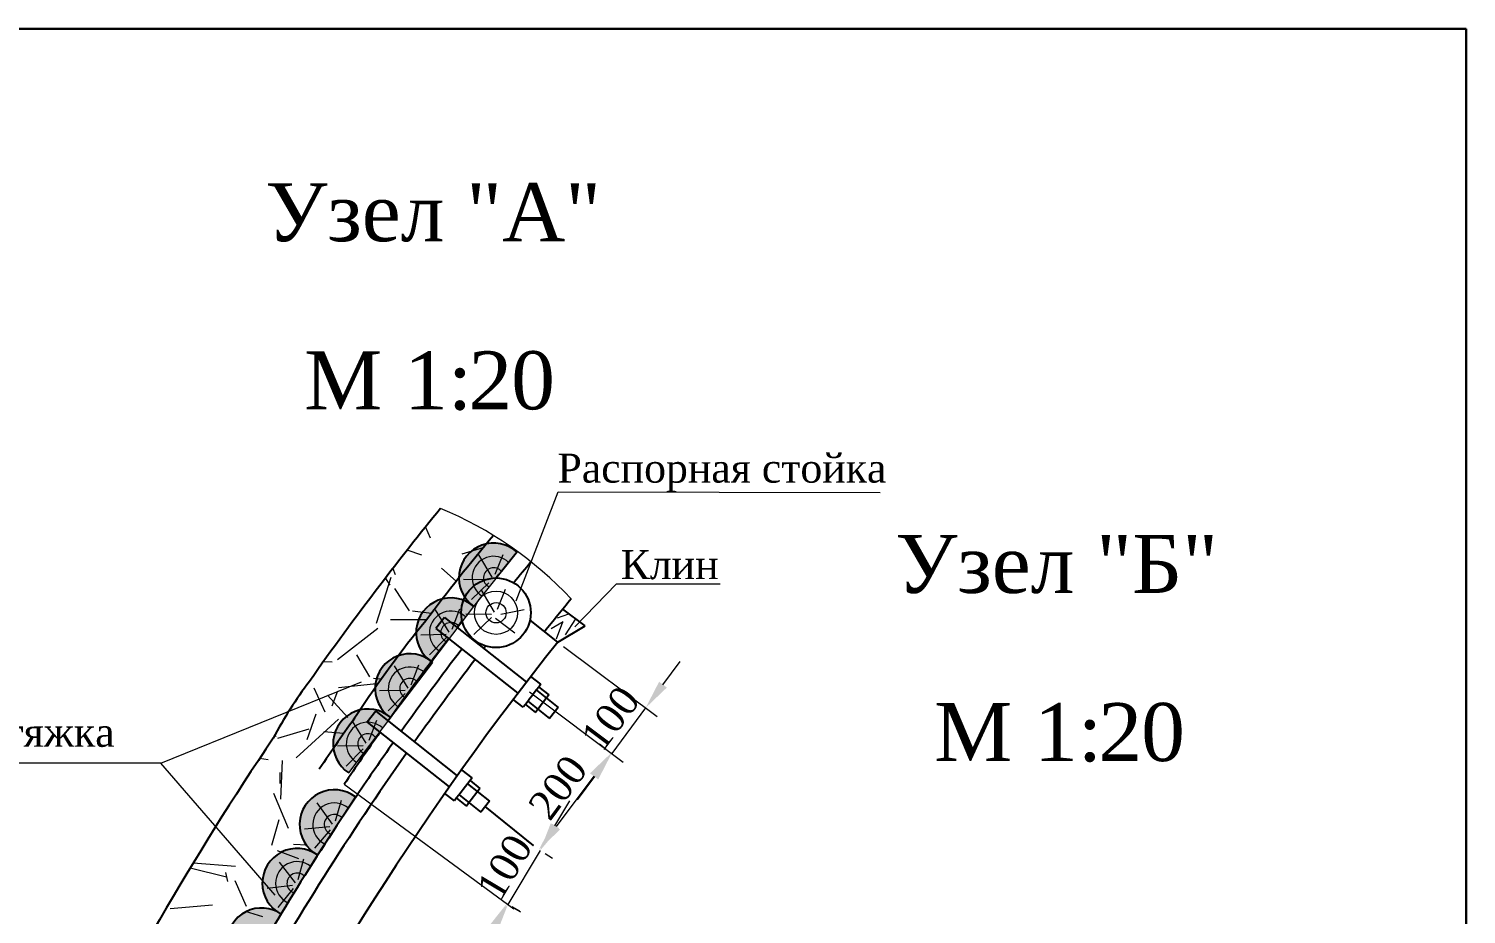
# Model space of a CAD drawing. Header units: millimetres. Extents: x -46762 to 217101, y -107409 to 31524.
# Drawn here: x 210902 to 217101, y -47403 to -43587 of the extents above; entities that cross this region are included whole.
import ezdxf

# ---------------------------------------------------------------- set-up
doc = ezdxf.new("R2010")
doc.units = ezdxf.units.MM
doc.styles.get("Standard").update_dxf_attribs({"font": 'TIMES.TTF'})

msp = doc.modelspace()

# ---------------------------------------------------------------- hatches: boundary and pattern name
at = {"lineweight": 0, "true_color": 0xffffff}
h = msp.add_hatch(color=7, dxfattribs=at)
edge = h.paths.add_edge_path()
edge.add_arc((212906.43, -45953.07), 150, 47.277866, 235.246673)
edge.add_line((212820.92, -46076.31), (213008.19, -45842.87))
h = msp.add_hatch(color=7, dxfattribs=at)
edge = h.paths.add_edge_path()
edge.add_arc((212722.11, -46189.17), 150, 48.797307, 236.766115)
edge.add_line((212639.9, -46314.63), (212820.92, -46076.31))
h = msp.add_hatch(color=7, dxfattribs=at)
edge = h.paths.add_edge_path()
edge.add_arc((212544.97, -46429.95), 150, 48.797307, 236.766115)
edge.add_line((212462.76, -46555.41), (212643.78, -46317.09))
h = msp.add_hatch(color=7, dxfattribs=at)
edge = h.paths.add_edge_path()
edge.add_arc((212363.95, -46668.27), 150, 48.797307, 236.766115)
edge.add_line((212281.74, -46793.74), (212462.76, -46555.41))
h = msp.add_hatch(color=7, dxfattribs=at)
edge = h.paths.add_edge_path()
edge.add_arc((212219.39, -47016.09), 150, 52.832365, 240.801172)
edge.add_line((212146.22, -47147.03), (212310.02, -46896.56))
h = msp.add_hatch(color=7, dxfattribs=at)
edge = h.paths.add_edge_path()
edge.add_arc((212058.8, -47268.92), 150, 54.351807, 242.320614)
edge.add_line((211989.12, -47401.76), (212146.22, -47147.03))
h = msp.add_hatch(color=7, dxfattribs=at)
edge = h.paths.add_edge_path()
edge.add_arc((211905.79, -47525.72), 150, 54.351807, 242.320614)
edge.add_line((211836.11, -47658.55), (211993.21, -47403.83))

# ---------------------------------------------------------------- linework, layer by layer
at = {"color": 7, "lineweight": 30}
for p, q in [((217100.51, -43586.57), (191900.51, -43586.57)), ((217100.51, -61406.57), (217100.51, -43586.57))]:
    msp.add_line(p, q, dxfattribs=at)
at = {"lineweight": 15}
for p, q in [((213003.68, -46051.48), (213184.6, -45581.95)), ((213184.6, -45581.95), (214573, -45585.22)), ((213257.03, -46164.01), (213436.49, -45979.27)), ((213436.49, -45979.27), (213883.54, -45979.27)), ((213182, -46125.13), (213230.34, -46107.47)), ((213154.89, -46171.21), (213206.39, -46141.41)), ((213203.67, -46144.12), (213176.56, -46217.32)), ((213259.2, -46128.95), (213214.54, -46198.34)), ((213207.73, -46248.92), (213611.83, -46550.81)), ((213636.57, -46413.26), (213711.38, -46313.12)), ((211471.43, -46751.47), (212335.96, -46400.37)), ((213061.42, -46444.77), (213465.52, -46746.65)), ((213561.76, -46513.4), (213415.45, -46709.25)), ((213390.42, -46690.55), (213363.23, -46670.24)), ((211471.43, -46751.47), (210190.92, -46751.47)), ((211964.12, -47320.68), (211471.43, -46751.47)), ((212261.58, -46842.4), (212993.79, -47379.26)), ((213338.49, -46807.78), (213176.13, -47025.12)), ((213340.64, -46809.39), (213265.83, -46909.53)), ((213170.61, -47021.05), (213234.68, -46913.72)), ((213078.43, -47108.16), (213051.25, -47087.85)), ((213106.54, -47128.38), (212968.15, -47360.21)), ((213128.15, -47141.28), (213160.21, -47160.41)), ((212985.43, -47369.6), (213017.56, -47387.45)), ((212989.76, -47373.11), (213021.81, -47392.25))]:
    msp.add_line(p, q, dxfattribs=at)
at = {"lineweight": 9}
for p, q in [((212612.37, -45734.2), (212632.18, -45780.43)), ((212597.35, -45854.54), (212533.69, -45833.32)), ((212770.1, -45849.69), (212861.49, -45822.81)), ((212840.83, -45853.28), (212897.93, -45950.55)), ((212945.96, -45853.28), (212910.91, -45938.87)), ((212471.89, -45912.52), (212482.42, -45938.83)), ((212745.14, -45967.4), (212681.64, -45911.83)), ((212401.34, -46148.42), (212464.84, -45949.99)), ((212459.85, -45984.84), (212440.51, -45953.2)), ((212775.94, -45958.32), (212886.26, -45959.62)), ((212886.26, -45973.89), (212810.98, -46046.51)), ((212479.29, -45999.46), (212542.79, -46094.71)), ((212851.14, -46003.64), (212908.24, -46100.9)), ((212956.26, -46003.64), (212921.21, -46089.23)), ((212556.48, -46094.99), (212638.86, -46104.88)), ((212653.89, -46091.16), (212713.55, -46186.87)), ((212758.98, -46088.37), (212726.21, -46174.86)), ((212786.25, -46108.68), (212896.57, -46109.98)), ((212936.8, -46109.98), (213038.02, -46089.23)), ((212232.91, -46305.12), (212407.53, -46170.18)), ((212462.24, -46132.6), (212617.92, -46132.6)), ((212896.57, -46124.24), (212821.28, -46196.86)), ((212914.73, -46126.84), (212997.79, -46190.38)), ((212591.81, -46197.88), (212702.13, -46196.25)), ((212702.5, -46210.52), (212629.17, -46285.11)), ((212372.19, -46379.84), (212316.62, -46284.59)), ((212173.26, -46313.22), (212210.33, -46314.98)), ((212476.75, -46331.94), (212536.41, -46427.65)), ((212581.84, -46329.15), (212549.07, -46415.64)), ((212131.26, -46427.42), (212178.88, -46530.6)), ((212388.48, -46410.66), (212237.67, -46426.53)), ((212421.41, -46389.96), (212388.88, -46387.36)), ((212421.41, -46389.96), (212388.88, -46387.36)), ((212404.65, -46413.59), (212389.69, -46409.85)), ((212277.2, -46554.36), (212189.89, -46459.11)), ((212210.31, -46503.88), (212234.13, -46440.38)), ((212414.67, -46438.66), (212524.98, -46437.03)), ((212525.36, -46451.3), (212452.03, -46525.89)), ((212102.03, -46649.67), (212141.71, -46538.55)), ((211976.27, -46643.46), (212111.2, -46603.77)), ((212236.65, -46561.52), (212054.09, -46728.21)), ((212295.73, -46570.26), (212355.39, -46665.98)), ((212400.82, -46567.47), (212368.05, -46653.96)), ((211961.23, -46633.49), (211968.97, -46635.77)), ((212259.95, -46623.88), (212173.88, -46616.7)), ((212233.65, -46676.99), (212343.97, -46675.36)), ((211933.77, -46737.67), (211896.65, -46732.1)), ((212344.35, -46689.62), (212271.01, -46764.21)), ((211985.99, -46839.04), (211985.99, -46791.42)), ((211994.83, -46740.7), (211986.9, -46907.39)), ((211956.37, -46880.19), (212019.87, -47031)), ((212144.45, -46923.13), (212210.69, -47014.4)), ((212249.08, -46912.95), (212222.48, -47001.53)), ((211979.65, -46995.45), (211947.9, -47106.58)), ((212090.03, -47033.95), (212199.96, -47024.57)), ((212201.34, -47038.77), (212133.44, -47118.33)), ((212043.76, -47100.8), (212102.03, -47103.57)), ((211972.51, -47127.68), (212064.6, -47162.21)), ((212085.74, -47165.03), (212061.49, -47254.29)), ((211754.7, -47243.29), (211597.49, -47203.99)), ((211793.31, -47196.96), (211610.62, -47182.35)), ((211793.31, -47196.96), (211610.62, -47182.35)), ((211759.43, -47262.07), (211751.5, -47222.38)), ((211981.41, -47177.98), (212050.05, -47267.47)), ((211790.87, -47256.94), (211838.49, -47368.07)), ((211929.95, -47290.21), (212039.59, -47277.91)), ((212041.35, -47292.07), (211975.58, -47373.41)), ((211693.63, -47363.01), (211511.07, -47378.89)), ((211834.16, -47389.87), (211909.86, -47412.13))]:
    msp.add_line(p, q, dxfattribs=at)
at = {"color": 7, "lineweight": 0}
for p, q in [((212820.92, -46076.31), (213008.19, -45842.87)), ((212639.9, -46314.63), (212820.92, -46076.31)), ((212462.76, -46555.41), (212643.78, -46317.09)), ((212281.74, -46793.74), (212462.76, -46555.41)), ((212146.22, -47147.03), (212310.02, -46896.56)), ((211989.12, -47401.76), (212146.22, -47147.03))]:
    msp.add_line(p, q, dxfattribs=at)
for p, q in [((213301.38, -46160.36), (213204.02, -46087.86)), ((212694.9, -46124.2), (212657.68, -46171.25)), ((212657.68, -46171.25), (213010.85, -46450.59)), ((212694.9, -46124.2), (213047.35, -46402.96)), ((213182.69, -46230.22), (213063.36, -46135.07)), ((213182.69, -46230.22), (213301.38, -46160.36)), ((213110.35, -46411.35), (213066.85, -46377.69)), ((213101.35, -46423.35), (213144.32, -46457.34)), ((213034.32, -46510.59), (212990.5, -46477.35)), ((213054, -46484.71), (213147.89, -46558.97)), ((213090.49, -46437.08), (213185.11, -46511.91)), ((212398.01, -46527.68), (212360.79, -46574.74)), ((212398.01, -46527.68), (212749.54, -46805.72)), ((213043.14, -46498.44), (213086.54, -46532.77)), ((213185.11, -46511.91), (213147.89, -46558.97)), ((212360.79, -46574.74), (212713.96, -46854.07)), ((212813.46, -46814.83), (212769.96, -46781.17)), ((212793.6, -46840.56), (212888.21, -46915.4)), ((212804.45, -46826.84), (212847.42, -46860.82)), ((212737.43, -46914.07), (212695.58, -46882.33)), ((212746.25, -46901.92), (212789.65, -46936.25)), ((212757.1, -46888.2), (212850.99, -46962.46)), ((212888.21, -46915.4), (212850.99, -46962.46)), ((212868.72, -46939), (213076.31, -47106.99))]:
    msp.add_line(p, q)
msp.add_circle((212916.73, -46103.42), 150)
at = {"lineweight": 9}
for radius in [93, 43.65]:
    msp.add_circle((212916.73, -46103.42), radius, dxfattribs=at)
for centre, radius, start, end in [((223278.88, -54281.55), 13668.64, 140.859823, 142.635476), ((219995.5, -51682.26), 9231.86, 140.175951, 143.090169), ((212906.43, -45953.07), 150, 47.277866, 235.246673), ((223268.94, -54272.46), 13280.17, 140.581111, 141.213133), ((223268.94, -54272.46), 13207.67, 140.569513, 141.077548), ((223405.96, -54371.63), 13824.31, 142.658803, 144.783271), ((212722.11, -46189.17), 150, 48.797307, 236.766115), ((223268.94, -54272.46), 12972.67, 140.630067, 141.433), ((216388.59, -49220.83), 4873.64, 140.761304, 146.680771), ((223268.94, -54272.46), 13280.17, 142.23217, 142.386225), ((223268.94, -54272.46), 12900, 141.433, 153.486872), ((223268.94, -54272.46), 13280.17, 142.645117, 144.547375), ((223268.94, -54272.46), 13207.67, 142.367755, 142.390221), ((223268.94, -54272.46), 13207.5, 142.367863, 142.390231), ((212544.97, -46429.95), 150, 48.797307, 236.766115), ((223268.94, -54272.46), 13207.67, 142.650535, 144.563248), ((223268.94, -54272.46), 13135, 142.656025, 144.579335), ((223268.94, -54272.46), 13135, 142.334909, 142.394271), ((213541.12, -47485.05), 1794.77, 142.786584, 152.040867), ((223268.94, -54272.46), 12845, 142.265911, 142.823549), ((223268.94, -54272.46), 12790, 142.335724, 142.761351), ((223307.83, -54298.98), 13452.24, 144.79505, 146.005592), ((212363.95, -46668.27), 150, 48.797307, 236.766115), ((223268.94, -54272.46), 13645, 146.006647, 153.761786), ((223268.94, -54272.46), 13280.17, 144.806598, 145.98037), ((223268.94, -54272.46), 13207.67, 144.823898, 146.006647), ((223268.94, -54272.46), 13135, 144.841431, 150.428355), ((222972.05, -54675.94), 12845, 142.265911, 142.823549), ((222972.05, -54675.94), 12790, 142.335724, 142.761351), ((223268.94, -54272.46), 13207.5, 146.006647, 150.429987), ((212219.39, -47016.09), 150, 52.832365, 240.801172), ((212058.8, -47268.92), 150, 54.351807, 242.320614), ((211905.79, -47525.72), 150, 54.351807, 242.320614)]:
    msp.add_arc(centre, radius, start, end)
at = {"lineweight": 15}
msp.add_arc((212059.19, -47146.97), 1616.25, 43.054422, 67.510721, dxfattribs=at)
at = {"lineweight": 9}
for centre, radius, start, end in [((212906.43, -45953.07), 93, 44.827184, 237.697355), ((212906.43, -45953.07), 43.65, 37.446981, 245.077558), ((212722.11, -46189.17), 93, 46.346626, 239.216797), ((212722.11, -46189.17), 43.65, 38.966423, 246.597), ((212544.97, -46429.95), 93, 46.346626, 239.216797), ((212544.97, -46429.95), 43.65, 38.966423, 246.597), ((212363.95, -46668.27), 93, 46.346626, 239.216797), ((212363.95, -46668.27), 43.65, 38.966423, 246.597), ((212219.39, -47016.09), 93, 50.381683, 243.251854), ((212219.39, -47016.09), 43.65, 43.00148, 250.632057), ((212058.8, -47268.92), 93, 51.901125, 244.771296), ((212058.8, -47268.92), 43.65, 44.520922, 252.151499)]:
    msp.add_arc(centre, radius, start, end, dxfattribs=at)
for points in [[(213619.88, -46400.79), (213653.26, -46425.73), (213561.76, -46513.4)], [(213321.8, -46795.31), (213355.18, -46820.25), (213413.3, -46707.64)], [(213323.95, -46796.92), (213357.33, -46821.86), (213415.45, -46709.25)], [(213159.44, -47012.65), (213192.82, -47037.59), (213101.32, -47125.26)], [(213152.72, -47010.37), (213188.5, -47031.72), (213106.54, -47128.38)], [(212884, -47456.24), (212920.42, -47476.48), (212962.92, -47357.09)], [(212886.19, -47456.87), (212921.97, -47478.22), (212968.15, -47360.21)]]:
    msp.add_solid(points)

# ---------------------------------------------------------------- texts
for s, height, p in [('Узел "А"', 250, (211921.5, -44502.27)), ('М 1:', 250, (212089.86, -45226.66)), ('2', 250, (212797.5, -45226.66)), ('0', 250, (212982.07, -45226.66)), ('Распорная стойка', 125, (213181.53, -45542.47)), ('Узел "Б"', 250, (214638.12, -46018.06)), ('Клин', 125, (213453.9, -45958.41)), ('М 1:', 250, (214806.48, -46742.46)), ('2', 250, (215514.12, -46742.46)), ('0', 250, (215698.69, -46742.46)), ('Дер. затяжка', 125, (210236.85, -46681.05))]:
    msp.add_text(s, height=height).set_placement(p)
at = {"lineweight": 0}
for s, rotation, p in [('100', 53.238301, (213374.49, -46708.26)), ('200', 53.238301, (213148.47, -47006.3)), ('100', 59.165001, (212933.84, -47352.49))]:
    msp.add_text(s, height=125, rotation=rotation, dxfattribs=at).set_placement(p)

doc.saveas('drawing.dxf')
